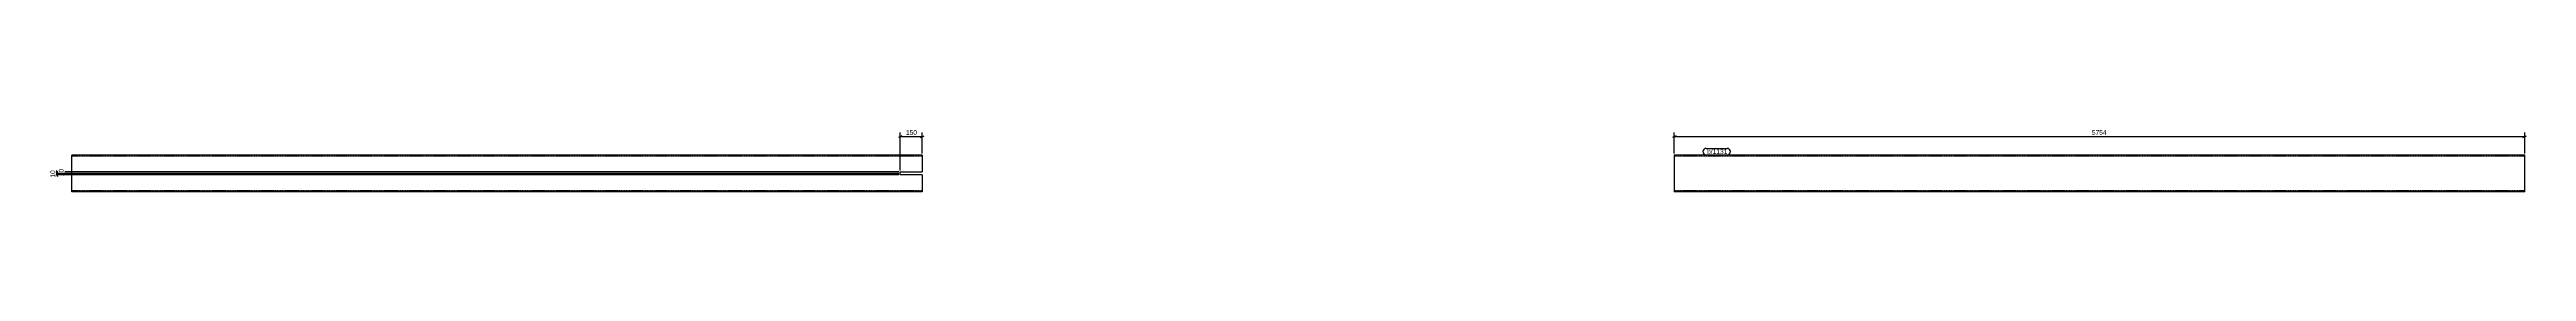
# Model space of a CAD drawing. Header units: millimetres. Extents: x 26 to 16785, y 32 to 458.
import ezdxf

# ---------------------------------------------------------------- set-up
doc = ezdxf.new("R2010")
doc.units = ezdxf.units.MM
doc.linetypes.add('DXK_LINE_DOT4', pattern=[0.9408, 0.4704, -0.4704])
doc.styles.add('Comic Sans MS', font='COMIC.TTF', dxfattribs={"height": 0.2})

msp = doc.modelspace()

# ---------------------------------------------------------------- linework, layer by layer
at = {"color": 8, "linetype": 'Continuous'}
for p, q in [((5793, 413), (5769, 401)), ((5781, 177), (5781, 435)), ((5781, 407), (5931, 407)), ((5919, 401), (5943, 413)), ((5931, 292), (5931, 435)), ((11031, 413), (11007, 401)), ((11019, 292), (11019, 435)), ((11019, 407), (16773, 407)), ((16761, 401), (16785, 413)), ((16773, 292), (16773, 435)), ((70, 179), (82, 155)), ((82, 145), (70, 169)), ((5771, 167), (51, 167)), ((5771, 157), (51, 157)), ((76, 157), (76, 167))]:
    msp.add_line(p, q, dxfattribs=at)
at = {"color": 7, "linetype": 'Continuous'}
for p, q in [((5931, 282), (176, 282)), ((176, 32), (176, 282)), ((5931, 282), (5931, 167)), ((16773, 282), (11019, 282)), ((11019, 282), (11019, 32)), ((16773, 32), (16773, 282)), ((5931, 32), (176, 32)), ((5781, 147), (5781, 167)), ((5781, 167), (5931, 167)), ((5931, 147), (5781, 147)), ((5931, 147), (5931, 32)), ((16773, 32), (11019, 32))]:
    msp.add_line(p, q, dxfattribs=at)
at = {"color": 7, "linetype": 'DXK_LINE_DOT4'}
for p, q in [((5931, 274), (176, 274)), ((16773, 274), (11019, 274)), ((16623, 274), (16623, 282)), ((5931, 40), (176, 40)), ((16773, 40), (11019, 40)), ((16623, 32), (16623, 40))]:
    msp.add_line(p, q, dxfattribs=at)

# ---------------------------------------------------------------- next in the draw order: wipeouts: each hides what was drawn before it
at = {"color": 0}
for points in [[(5898, 413), (5898, 458), (5813, 458), (5813, 413)], [(13954, 413), (13954, 458), (13837, 458), (13837, 413)], [(127, 191), (82, 191), (82, 133), (127, 133)], [(11371, 289), (11371, 321), (11241, 321), (11241, 289)]]:
    msp.add_wipeout(points, dxfattribs=at)

# ---------------------------------------------------------------- next in the draw order: linework, layer by layer
at = {"color": 8, "linetype": 'Continuous'}
for p, q in [((70, 169), (82, 145)), ((5771, 157), (48, 157)), ((5771, 147), (48, 147)), ((82, 135), (70, 159)), ((76, 147), (76, 157))]:
    msp.add_line(p, q, dxfattribs=at)

# ---------------------------------------------------------------- next in the draw order: texts
at = {"color": 3, "style": 'Comic Sans MS'}
for s, p in [('150', (5820, 419)), ('5754', (13844, 419))]:
    msp.add_text(s, height=32.4, dxfattribs=at).set_placement(p)
msp.add_text('10', height=32.4, rotation=90.0002, dxfattribs=at).set_placement((121, 139))

# ---------------------------------------------------------------- next in the draw order: wipeouts: each hides what was drawn before it
at = {"color": 0}
msp.add_wipeout([(11371, 289), (11371, 321), (11241, 321), (11241, 289)], dxfattribs=at)

# ---------------------------------------------------------------- next in the draw order: linework, layer by layer
at = {"color": 7, "linetype": 'Continuous'}
for p, q in [((11235, 327), (11377, 327)), ((11235, 283), (11377, 283))]:
    msp.add_line(p, q, dxfattribs=at)
for centre, start, end in [((11235, 305), 90, 270), ((11377, 305), 270, 90)]:
    msp.add_arc(centre, 22, start, end, dxfattribs=at)

# ---------------------------------------------------------------- next in the draw order: texts
at = {"color": 3, "style": 'Comic Sans MS'}
msp.add_text('b/1131', height=32.4, dxfattribs=at).set_placement((11241, 289))

# ---------------------------------------------------------------- next in the draw order: wipeouts: each hides what was drawn before it
at = {"color": 0}
msp.add_wipeout([(70, 181), (26, 181), (26, 123), (70, 123)], dxfattribs=at)

# ---------------------------------------------------------------- next in the draw order: texts
at = {"color": 3, "style": 'Comic Sans MS'}
msp.add_text('10', height=32.4, rotation=90.0002, dxfattribs=at).set_placement((64, 129))

doc.saveas('drawing.dxf')
